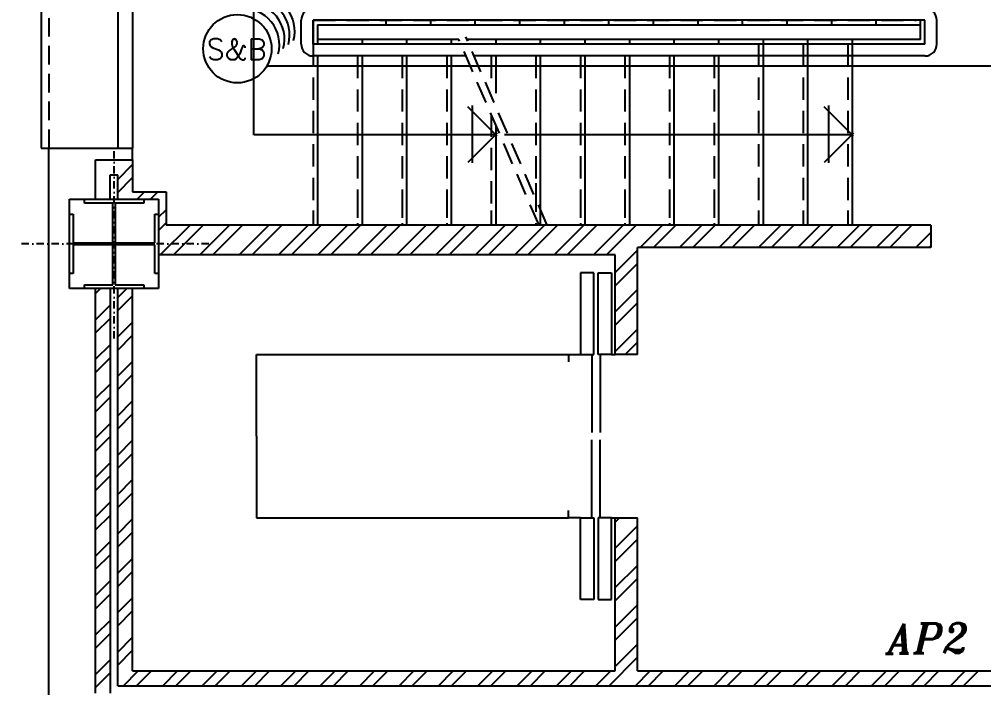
# Model space of a CAD drawing. Header units: inches. Extents: x 567429 to 582707, y 126347 to 133675.
# Drawn here: x 568029 to 568679, y 128041 to 128491 of the extents above; entities that cross this region are included whole.
import ezdxf
from ezdxf.enums import TextEntityAlignment as Align

# ---------------------------------------------------------------- set-up
doc = ezdxf.new("R2010")
doc.units = ezdxf.units.IN
doc.header["$MEASUREMENT"] = 0
for name, pattern in [('DASHDOT2', [0.5, 0.25, -0.125, 0, -0.125]), ('DASHED2', [0.375, 0.25, -0.125]), ('HIDDEN', [0.375, 0.25, -0.125])]:
    doc.linetypes.add(name, pattern=pattern)
for name, color, linetype in [('1', 15, 'Continuous'), ('2', 1, 'Continuous'), ('FIRE', 3, 'Continuous'), ('FIRE WIRE', 4, 'Continuous'), ('hatch lika', 1, 'Continuous'), ('nama', 2, 'Continuous'), ('nardeh', 2, 'Continuous'), ('PANEL', 3, 'Continuous'), ('pelle', 1, 'Continuous'), ('SOTOON', 2, 'Continuous'), ('wall lika', 1, 'Continuous'), ('win', 1, 'Continuous')]:
    doc.layers.add(name, color=color, linetype=linetype)
doc.styles.add('ITALICT', font='italict', dxfattribs={"height": 22.5})
doc.styles.add('ROMANS', font='romans.shx')

# ---------------------------------------------------------------- blocks, each defined once
blk = doc.blocks.new('AGIR')
at = {"layer": 'FIRE'}
blk.add_circle((0, 0), 22.99, dxfattribs=at)
at = {"layer": 'FIRE', "color": 4}
for centre in [(10.97, 9.12), (14.42, 11.83), (4.09, 2.73), (7.53, 6.41)]:
    blk.add_arc(centre, 24.24, 344.94455, 94.00932, dxfattribs=at)
at = {"layer": 'FIRE', "color": 2, "style": 'ROMANS'}
blk.add_text('S&B', height=14, dxfattribs=at).set_placement((-0.52, -0.4), align=Align.MIDDLE)

msp = doc.modelspace()

# ---------------------------------------------------------------- linework, layer by layer
at = {"layer": '1', "color": 15, "linetype": 'DASHED2', "ltscale": 60}
for p, q in [((568226.97, 128490.79), (568633, 128490.79)), ((568226.97, 128490.79), (568226.97, 128474.79)), ((568586.97, 128474.79), (568226.96, 128474.79)), ((568226.96, 128474.79), (568226.96, 128352.79)), ((568226.97, 128477.79), (568226.97, 128474.79)), ((568256.97, 128474.79), (568256.97, 128474.79)), ((568526.97, 128474.79), (568526.97, 128352.79)), ((568556.97, 128474.79), (568556.97, 128352.79)), ((568586.97, 128477.79), (568586.97, 128477.79)), ((568586.97, 128474.79), (568586.97, 128352.79)), ((568256.97, 128466.79), (568256.97, 128352.79)), ((568286.97, 128466.79), (568286.97, 128352.79)), ((568316.97, 128466.79), (568316.97, 128352.79)), ((568346.97, 128466.79), (568346.97, 128447.41)), ((568376.97, 128466.79), (568376.97, 128352.79)), ((568406.97, 128466.79), (568406.97, 128352.79)), ((568436.97, 128466.79), (568436.97, 128352.79)), ((568466.97, 128466.79), (568466.97, 128352.79)), ((568496.97, 128466.79), (568496.97, 128352.79)), ((568346.97, 128427.42), (568346.97, 128352.79)), ((568376.97, 128381.16), (568376.97, 128370.61)), ((568226.96, 128362.79), (568226.96, 128357.79)), ((568256.97, 128362.79), (568256.97, 128357.79)), ((568286.97, 128362.79), (568286.97, 128357.79)), ((568316.97, 128362.79), (568316.97, 128357.79)), ((568346.97, 128362.79), (568346.97, 128357.79)), ((568406.97, 128362.79), (568406.97, 128357.79)), ((568436.97, 128362.79), (568436.97, 128357.79)), ((568466.97, 128362.79), (568466.97, 128357.79)), ((568496.97, 128362.79), (568496.97, 128357.79)), ((568526.97, 128362.79), (568526.97, 128357.79)), ((568556.97, 128362.79), (568556.97, 128357.79)), ((568586.97, 128362.79), (568586.97, 128357.79))]:
    msp.add_line(p, q, dxfattribs=at)
at = {"layer": '2', "color": 15}
for p, q in [((568186.99, 128413.79), (568186.99, 128547.79)), ((568334.05, 128433.45), (568334.05, 128394.81)), ((568574.05, 128433.45), (568574.05, 128394.81)), ((568350.98, 128412.78), (568331.23, 128432.53)), ((568590.98, 128412.78), (568571.23, 128432.53)), ((568350.98, 128414.8), (568331.23, 128395.06)), ((568590.98, 128414.8), (568571.23, 128395.06)), ((568348.97, 128413.79), (568186.99, 128413.79)), ((568589.97, 128413.79), (568355.79, 128413.79)), ((568415.99, 128320.79), (568406.99, 128320.79)), ((568406.99, 128320.79), (568406.99, 128265.79)), ((568415.99, 128265.79), (568415.99, 128320.79)), ((568418.99, 128320.79), (568427.99, 128320.79)), ((568418.99, 128265.79), (568418.99, 128320.79)), ((568427.99, 128320.79), (568427.99, 128265.79)), ((568398.99, 128265.79), (568406.99, 128265.79)), ((568406.99, 128265.79), (568415.99, 128265.79)), ((568414.74, 128265.79), (568415.99, 128265.79)), ((568414.74, 128265.79), (568414.74, 128213.29)), ((568420.24, 128265.79), (568418.99, 128265.79)), ((568427.99, 128265.79), (568418.99, 128265.79)), ((568420.24, 128265.79), (568420.24, 128213.29)), ((568427.99, 128265.79), (568430.49, 128265.79)), ((568427.99, 128265.79), (568430.49, 128265.79)), ((568414.74, 128155.79), (568414.74, 128208.29)), ((568420.24, 128155.79), (568420.24, 128208.29)), ((568406.99, 128155.79), (568398.99, 128155.79)), ((568406.99, 128100.79), (568406.99, 128155.79)), ((568406.99, 128155.79), (568415.99, 128155.79)), ((568414.74, 128155.79), (568415.99, 128155.79)), ((568415.99, 128155.79), (568415.99, 128100.79)), ((568420.24, 128155.79), (568418.99, 128155.79)), ((568427.99, 128155.79), (568418.99, 128155.79)), ((568418.99, 128155.79), (568418.99, 128100.79)), ((568427.99, 128155.79), (568430.49, 128155.79)), ((568427.99, 128155.79), (568430.49, 128155.79)), ((568427.99, 128100.79), (568427.99, 128155.79)), ((568415.99, 128100.79), (568406.99, 128100.79)), ((568418.99, 128100.79), (568427.99, 128100.79))]:
    msp.add_line(p, q, dxfattribs=at)
at = {"layer": '2', "color": 15, "ltscale": 100}
for p, q in [((568229.97, 128487.79), (568636, 128487.79)), ((568229.97, 128487.79), (568229.97, 128477.79)), ((568276, 128490.79), (568276, 128487.79)), ((568306, 128490.79), (568306, 128487.79)), ((568336, 128490.79), (568336, 128487.79)), ((568366, 128490.79), (568366, 128487.79)), ((568396, 128490.79), (568396, 128487.79)), ((568426, 128490.79), (568426, 128487.79)), ((568456, 128490.79), (568456, 128487.79)), ((568486, 128490.79), (568486, 128487.79)), ((568516, 128490.79), (568516, 128487.79)), ((568546, 128490.79), (568546, 128487.79)), ((568576, 128490.79), (568576, 128487.79)), ((568606, 128490.79), (568606, 128487.79)), ((568636, 128487.79), (568636, 128490.79)), ((568636, 128477.79), (568636, 128487.79)), ((568325.2, 128477.79), (568229.96, 128477.79)), ((568229.96, 128477.79), (568229.96, 128474.79)), ((568325.2, 128474.79), (568229.96, 128474.79)), ((568259.97, 128477.79), (568259.97, 128474.79)), ((568289.97, 128477.79), (568289.97, 128474.79)), ((568319.97, 128477.79), (568319.97, 128474.79)), ((568636, 128477.79), (568330.7, 128477.79)), ((568349.97, 128477.79), (568349.97, 128474.79)), ((568379.97, 128477.79), (568379.97, 128474.79)), ((568409.97, 128477.79), (568409.97, 128474.79)), ((568439.97, 128477.79), (568439.97, 128474.79)), ((568469.97, 128477.79), (568469.97, 128474.79)), ((568499.97, 128477.79), (568499.97, 128474.79)), ((568529.97, 128477.79), (568529.97, 128352.79)), ((568559.97, 128477.79), (568559.97, 128352.79)), ((568589.97, 128477.79), (568589.97, 128352.79)), ((568229.96, 128466.79), (568229.96, 128352.79)), ((568259.97, 128466.79), (568259.97, 128352.79)), ((568289.97, 128466.79), (568289.97, 128352.79)), ((568319.97, 128466.79), (568319.97, 128352.79)), ((568349.97, 128466.79), (568349.97, 128441.81)), ((568379.97, 128466.79), (568379.97, 128352.79)), ((568409.97, 128466.79), (568409.97, 128352.79)), ((568439.97, 128466.79), (568439.97, 128352.79)), ((568469.97, 128466.79), (568469.97, 128352.79)), ((568499.97, 128466.79), (568499.97, 128352.79)), ((568349.97, 128420.48), (568349.97, 128352.79))]:
    msp.add_line(p, q, dxfattribs=at)
at = {"layer": '2', "color": 15, "ltscale": 2}
for p, q in [((568188.99, 128210.79), (568188.99, 128265.79)), ((568188.99, 128265.79), (568398.99, 128265.79)), ((568398.99, 128265.79), (568398.99, 128260.79)), ((568188.99, 128210.79), (568188.99, 128155.79)), ((568398.99, 128155.79), (568398.99, 128160.79)), ((568188.99, 128155.79), (568398.99, 128155.79))]:
    msp.add_line(p, q, dxfattribs=at)
at = {"layer": 'FIRE WIRE'}
msp.add_line((568195.85, 128460.04), (568736.02, 128460.04), dxfattribs=at)
at = {"layer": 'hatch lika', "color": 15}
for p, q in [((568095.49, 128383.71), (568105.49, 128393.71)), ((568095.49, 128374.87), (568105.49, 128384.87)), ((568108.58, 128370.29), (568113.58, 128375.29)), ((568117.42, 128370.29), (568122.42, 128375.29)), ((568122.99, 128358.18), (568127.99, 128363.18)), ((568122.99, 128349.34), (568127.99, 128354.34)), ((568124.11, 128332.79), (568144.11, 128352.79)), ((568132.95, 128332.79), (568152.95, 128352.79)), ((568150.63, 128332.79), (568170.63, 128352.79)), ((568159.47, 128332.79), (568179.47, 128352.79)), ((568177.15, 128332.79), (568197.15, 128352.79)), ((568185.99, 128332.79), (568205.99, 128352.79)), ((568203.66, 128332.79), (568223.66, 128352.79)), ((568212.5, 128332.79), (568232.5, 128352.79)), ((568230.18, 128332.79), (568250.18, 128352.79)), ((568239.02, 128332.79), (568259.02, 128352.79)), ((568256.7, 128332.79), (568276.7, 128352.79)), ((568265.54, 128332.79), (568285.54, 128352.79)), ((568283.21, 128332.79), (568303.21, 128352.79)), ((568292.05, 128332.79), (568312.05, 128352.79)), ((568309.73, 128332.79), (568329.73, 128352.79)), ((568318.57, 128332.79), (568338.57, 128352.79)), ((568336.25, 128332.79), (568356.25, 128352.79)), ((568345.09, 128332.79), (568365.09, 128352.79)), ((568362.76, 128332.79), (568382.76, 128352.79)), ((568371.6, 128332.79), (568391.6, 128352.79)), ((568389.28, 128332.79), (568409.28, 128352.79)), ((568398.12, 128332.79), (568418.12, 128352.79)), ((568415.8, 128332.79), (568435.8, 128352.79)), ((568424.64, 128332.79), (568444.64, 128352.79)), ((568447.31, 128337.79), (568462.31, 128352.79)), ((568456.15, 128337.79), (568471.15, 128352.79)), ((568473.83, 128337.79), (568488.83, 128352.79)), ((568482.67, 128337.79), (568497.67, 128352.79)), ((568500.35, 128337.79), (568515.35, 128352.79)), ((568509.18, 128337.79), (568524.18, 128352.79)), ((568526.86, 128337.79), (568541.86, 128352.79)), ((568535.7, 128337.79), (568550.7, 128352.79)), ((568553.38, 128337.79), (568568.38, 128352.79)), ((568562.22, 128337.79), (568577.22, 128352.79)), ((568579.9, 128337.79), (568594.9, 128352.79)), ((568588.73, 128337.79), (568603.73, 128352.79)), ((568606.41, 128337.79), (568621.41, 128352.79)), ((568615.25, 128337.79), (568630.25, 128352.79)), ((568632.93, 128337.79), (568642.99, 128347.85)), ((568641.77, 128337.79), (568642.99, 128339.01)), ((568430.49, 128320.96), (568445.49, 128335.96)), ((568430.49, 128312.12), (568445.49, 128327.12)), ((568080.44, 128306.8), (568083.94, 128310.29)), ((568095.49, 128304.16), (568101.61, 128310.29)), ((568095.49, 128295.32), (568105.49, 128305.32)), ((568430.49, 128294.45), (568445.49, 128309.45)), ((568080.44, 128289.12), (568090.49, 128299.16)), ((568430.49, 128285.61), (568445.49, 128300.61)), ((568080.44, 128280.28), (568090.49, 128290.32)), ((568095.49, 128277.64), (568105.49, 128287.64)), ((568095.49, 128268.81), (568105.49, 128278.81)), ((568430.49, 128267.93), (568445.49, 128282.93)), ((568080.44, 128262.6), (568090.49, 128272.64)), ((568437.18, 128265.79), (568445.49, 128274.09)), ((568080.44, 128253.76), (568090.49, 128263.81)), ((568095.49, 128251.13), (568105.49, 128261.13)), ((568095.49, 128242.29), (568105.49, 128252.29)), ((568080.44, 128236.09), (568090.49, 128246.13)), ((568080.44, 128227.25), (568090.49, 128237.29)), ((568095.49, 128224.61), (568105.49, 128234.61)), ((568095.49, 128215.77), (568105.49, 128225.77)), ((568080.44, 128209.57), (568090.49, 128219.61)), ((568080.44, 128200.73), (568090.49, 128210.77)), ((568095.49, 128198.09), (568105.49, 128208.09)), ((568095.49, 128189.26), (568105.49, 128199.26)), ((568080.44, 128183.05), (568090.49, 128193.09)), ((568080.44, 128174.21), (568090.49, 128184.26)), ((568095.49, 128171.58), (568105.49, 128181.58)), ((568095.49, 128162.74), (568105.49, 128172.74)), ((568080.44, 128156.54), (568090.49, 128166.58)), ((568080.44, 128147.7), (568090.49, 128157.74)), ((568095.49, 128145.06), (568105.49, 128155.06)), ((568430.49, 128153.02), (568433.25, 128155.79)), ((568430.49, 128135.35), (568445.49, 128150.35)), ((568095.49, 128136.22), (568105.49, 128146.22)), ((568430.49, 128126.51), (568445.49, 128141.51)), ((568080.44, 128130.02), (568090.49, 128140.06)), ((568080.44, 128121.18), (568090.49, 128131.22)), ((568095.49, 128118.55), (568105.49, 128128.55)), ((568430.49, 128108.83), (568445.49, 128123.83)), ((568095.49, 128109.71), (568105.49, 128119.71)), ((568080.44, 128103.5), (568090.49, 128113.55)), ((568430.49, 128099.99), (568445.49, 128114.99)), ((568080.44, 128094.66), (568090.49, 128104.71)), ((568095.49, 128092.03), (568105.49, 128102.03)), ((568430.49, 128082.31), (568445.49, 128097.31)), ((568095.49, 128083.19), (568105.49, 128093.19)), ((568080.44, 128076.99), (568090.49, 128087.03)), ((568430.49, 128073.47), (568445.49, 128088.48)), ((568080.44, 128068.15), (568090.49, 128078.19)), ((568095.49, 128065.51), (568105.49, 128075.51)), ((568430.49, 128055.8), (568445.49, 128070.8)), ((568095.49, 128056.67), (568105.49, 128066.67)), ((568080.44, 128050.47), (568090.49, 128060.51)), ((568426.32, 128042.79), (568445.49, 128061.96)), ((568080.44, 128041.63), (568090.49, 128051.67)), ((568099.28, 128042.79), (568109.28, 128052.79)), ((568108.12, 128042.79), (568118.12, 128052.79)), ((568125.8, 128042.79), (568135.8, 128052.79)), ((568134.64, 128042.79), (568144.64, 128052.79)), ((568152.31, 128042.79), (568162.31, 128052.79)), ((568161.15, 128042.79), (568171.15, 128052.79)), ((568178.83, 128042.79), (568188.83, 128052.79)), ((568187.67, 128042.79), (568197.67, 128052.79)), ((568205.35, 128042.79), (568215.35, 128052.79)), ((568214.18, 128042.79), (568224.18, 128052.79)), ((568231.86, 128042.79), (568241.86, 128052.79)), ((568240.7, 128042.79), (568250.7, 128052.79)), ((568258.38, 128042.79), (568268.38, 128052.79)), ((568267.22, 128042.79), (568277.22, 128052.79)), ((568284.9, 128042.79), (568294.9, 128052.79)), ((568293.73, 128042.79), (568303.73, 128052.79)), ((568311.41, 128042.79), (568321.41, 128052.79)), ((568320.25, 128042.79), (568330.25, 128052.79)), ((568337.93, 128042.79), (568347.93, 128052.79)), ((568346.77, 128042.79), (568356.77, 128052.79)), ((568364.44, 128042.79), (568374.44, 128052.79)), ((568373.28, 128042.79), (568383.28, 128052.79)), ((568390.96, 128042.79), (568400.96, 128052.79)), ((568399.8, 128042.79), (568409.8, 128052.79)), ((568417.48, 128042.79), (568427.48, 128052.79)), ((568443.99, 128042.79), (568453.99, 128052.79)), ((568452.83, 128042.79), (568462.83, 128052.79)), ((568470.51, 128042.79), (568480.51, 128052.79)), ((568479.35, 128042.79), (568489.35, 128052.79)), ((568497.03, 128042.79), (568507.03, 128052.79)), ((568505.87, 128042.79), (568515.87, 128052.79)), ((568523.54, 128042.79), (568533.54, 128052.79)), ((568532.38, 128042.79), (568542.38, 128052.79)), ((568550.06, 128042.79), (568560.06, 128052.79)), ((568558.9, 128042.79), (568568.9, 128052.79)), ((568576.58, 128042.79), (568586.58, 128052.79)), ((568585.42, 128042.79), (568595.42, 128052.79)), ((568603.09, 128042.79), (568613.09, 128052.79)), ((568611.93, 128042.79), (568621.93, 128052.79)), ((568629.61, 128042.79), (568639.61, 128052.79)), ((568638.45, 128042.79), (568648.45, 128052.79)), ((568656.13, 128042.79), (568666.13, 128052.79)), ((568664.97, 128042.79), (568674.97, 128052.79))]:
    msp.add_line(p, q, dxfattribs=at)
at = {"layer": 'nama', "color": 15}
for p, q in [((568048.99, 128404.79, 0), (568105.49, 128404.79, 0)), ((568048.99, 128019.79, 0), (568048.99, 128404.79, 0)), ((568105.49, 128396.79), (568105.49, 128404.79, 0))]:
    msp.add_line(p, q, dxfattribs=at)
at = {"layer": 'nardeh', "color": 15}
for p, q in [((568218.97, 128474.79), (568218.97, 128490.79)), ((568639, 128490.79), (568226.97, 128490.79)), ((568226.97, 128474.79), (568226.97, 128490.79)), ((568639, 128474.79), (568639, 128490.79)), ((568647, 128474.79), (568647, 128490.79)), ((568326.5, 128474.79), (568226.97, 128474.79)), ((568639, 128474.79), (568331.94, 128474.79)), ((568329.95, 128466.79), (568226.97, 128466.79)), ((568639, 128466.79), (568335.4, 128466.79))]:
    msp.add_line(p, q, dxfattribs=at)
for centre, start, end in [((568226.97, 128490.79, 0), 90, 180), ((568639, 128490.79), 0, 90), ((568226.97, 128474.79, 0), 180, 270), ((568639, 128474.79, 0), 270, 0)]:
    msp.add_arc(centre, 8, start, end, dxfattribs=at)
at = {"layer": 'pelle', "color": 15, "linetype": 'DASHED2', "ltscale": 60}
for p, q in [((568384.67, 128352.79), (568329.79, 128479.77)), ((568384.67, 128352.79), (568329.79, 128479.77)), ((568379.22, 128352.79), (568325.2, 128477.79)), ((568379.22, 128352.79), (568325.2, 128477.79))]:
    msp.add_line(p, q, dxfattribs=at)
at = {"layer": 'SOTOON', "color": 15, "linetype": 'DASHDOT2', "ltscale": 20}
for p, q in [((568092.99, 128276.46), (568092.99, 128404.12)), ((568092.99, 128276.46), (568092.99, 128404.12)), ((568092.99, 128276.46), (568092.99, 128404.12)), ((568156.82, 128340.29), (568029.16, 128340.29)), ((568156.82, 128340.29), (568029.16, 128340.29)), ((568156.82, 128340.29), (568029.16, 128340.29))]:
    msp.add_line(p, q, dxfattribs=at)
at = {"layer": 'SOTOON', "color": 15}
for p, q in [((568062.99, 128370.29), (568122.99, 128370.29)), ((568062.99, 128310.29), (568062.99, 128370.29)), ((568062.99, 128370.29), (568122.99, 128370.29)), ((568062.99, 128310.29), (568062.99, 128370.29)), ((568062.99, 128370.29), (568122.99, 128370.29)), ((568062.99, 128310.29), (568062.99, 128370.29)), ((568072.99, 128367.79), (568072.99, 128370.29)), ((568072.99, 128370.29), (568112.99, 128370.29)), ((568072.99, 128370.29), (568112.99, 128370.29)), ((568072.99, 128367.79), (568072.99, 128370.29)), ((568072.99, 128370.29), (568112.99, 128370.29)), ((568072.99, 128367.79), (568072.99, 128370.29)), ((568112.99, 128370.29), (568112.99, 128367.79)), ((568112.99, 128370.29), (568112.99, 128367.79)), ((568112.99, 128370.29), (568112.99, 128367.79)), ((568122.99, 128370.29), (568122.99, 128310.29)), ((568122.99, 128370.29), (568122.99, 128310.29)), ((568122.99, 128370.29), (568122.99, 128310.29)), ((568092.24, 128367.79), (568072.99, 128367.79)), ((568092.24, 128367.79), (568072.99, 128367.79)), ((568092.24, 128367.79), (568072.99, 128367.79)), ((568092.24, 128341.04), (568092.24, 128367.79)), ((568092.24, 128341.04), (568092.24, 128367.79)), ((568092.24, 128341.04), (568092.24, 128367.79)), ((568112.99, 128367.79), (568093.74, 128367.79)), ((568093.74, 128367.79), (568093.74, 128341.04)), ((568112.99, 128367.79), (568093.74, 128367.79)), ((568093.74, 128367.79), (568093.74, 128341.04)), ((568112.99, 128367.79), (568093.74, 128367.79)), ((568093.74, 128367.79), (568093.74, 128341.04)), ((568062.99, 128320.29), (568062.99, 128360.29)), ((568062.99, 128360.29), (568065.49, 128360.29)), ((568062.99, 128320.29), (568062.99, 128360.29)), ((568062.99, 128360.29), (568065.49, 128360.29)), ((568062.99, 128320.29), (568062.99, 128360.29)), ((568062.99, 128360.29), (568065.49, 128360.29)), ((568065.49, 128360.29), (568065.49, 128341.04)), ((568065.49, 128360.29), (568065.49, 128341.04)), ((568065.49, 128360.29), (568065.49, 128341.04)), ((568120.49, 128341.04), (568120.49, 128360.29)), ((568120.49, 128360.29), (568122.99, 128360.29)), ((568120.49, 128341.04), (568120.49, 128360.29)), ((568120.49, 128360.29), (568122.99, 128360.29)), ((568120.49, 128341.04), (568120.49, 128360.29)), ((568120.49, 128360.29), (568122.99, 128360.29)), ((568122.99, 128360.29), (568122.99, 128320.29)), ((568122.99, 128360.29), (568122.99, 128320.29)), ((568122.99, 128360.29), (568122.99, 128320.29)), ((568065.49, 128341.04), (568092.24, 128341.04)), ((568065.49, 128341.04), (568092.24, 128341.04)), ((568065.49, 128341.04), (568092.24, 128341.04)), ((568092.24, 128339.54), (568065.49, 128339.54)), ((568065.49, 128339.54), (568065.49, 128320.29)), ((568092.24, 128339.54), (568065.49, 128339.54)), ((568065.49, 128339.54), (568065.49, 128320.29)), ((568092.24, 128339.54), (568065.49, 128339.54)), ((568065.49, 128339.54), (568065.49, 128320.29)), ((568092.24, 128312.79), (568092.24, 128339.54)), ((568092.24, 128312.79), (568092.24, 128339.54)), ((568092.24, 128312.79), (568092.24, 128339.54)), ((568093.74, 128341.04), (568120.49, 128341.04)), ((568093.74, 128341.04), (568120.49, 128341.04)), ((568093.74, 128341.04), (568120.49, 128341.04)), ((568120.49, 128339.54), (568093.74, 128339.54)), ((568093.74, 128339.54), (568093.74, 128312.79)), ((568120.49, 128339.54), (568093.74, 128339.54)), ((568093.74, 128339.54), (568093.74, 128312.79)), ((568120.49, 128339.54), (568093.74, 128339.54)), ((568093.74, 128339.54), (568093.74, 128312.79)), ((568120.49, 128320.29), (568120.49, 128339.54)), ((568120.49, 128320.29), (568120.49, 128339.54)), ((568120.49, 128320.29), (568120.49, 128339.54)), ((568065.49, 128320.29), (568062.99, 128320.29)), ((568065.49, 128320.29), (568062.99, 128320.29)), ((568065.49, 128320.29), (568062.99, 128320.29)), ((568122.99, 128320.29), (568120.49, 128320.29)), ((568122.99, 128320.29), (568120.49, 128320.29)), ((568122.99, 128320.29), (568120.49, 128320.29)), ((568122.99, 128310.29), (568062.99, 128310.29)), ((568122.99, 128310.29), (568062.99, 128310.29)), ((568122.99, 128310.29), (568062.99, 128310.29)), ((568072.99, 128310.29), (568072.99, 128312.79)), ((568072.99, 128312.79), (568092.24, 128312.79)), ((568072.99, 128310.29), (568072.99, 128312.79)), ((568072.99, 128312.79), (568092.24, 128312.79)), ((568072.99, 128310.29), (568072.99, 128312.79)), ((568072.99, 128312.79), (568092.24, 128312.79)), ((568112.99, 128310.29), (568072.99, 128310.29)), ((568112.99, 128310.29), (568072.99, 128310.29)), ((568112.99, 128310.29), (568072.99, 128310.29)), ((568093.74, 128312.79), (568112.99, 128312.79)), ((568093.74, 128312.79), (568112.99, 128312.79)), ((568093.74, 128312.79), (568112.99, 128312.79)), ((568112.99, 128312.79), (568112.99, 128310.29)), ((568112.99, 128312.79), (568112.99, 128310.29)), ((568112.99, 128312.79), (568112.99, 128310.29))]:
    msp.add_line(p, q, dxfattribs=at)
at = {"layer": 'wall lika', "color": 15}
for p, q in [((568080.44, 128370.29, 0), (568080.44, 128396.79, 0)), ((568080.44, 128396.79, 0), (568105.49, 128396.79)), ((568105.49, 128396.79), (568105.49, 128375.29)), ((568090.44, 128370.29, 0), (568090.44, 128386.79, 0)), ((568090.44, 128386.79, 0), (568095.49, 128386.79)), ((568095.49, 128370.29), (568095.49, 128386.79)), ((568105.49, 128375.29), (568127.99, 128375.29)), ((568127.99, 128375.29), (568127.99, 128352.79)), ((568642.99, 128352.79), (568127.99, 128352.79)), ((568642.99, 128352.79), (568127.99, 128352.79)), ((568642.99, 128352.79), (568642.99, 128337.79)), ((568642.99, 128337.79), (568445.49, 128337.79)), ((568445.49, 128265.79), (568445.49, 128337.79)), ((568430.49, 128332.79), (568122.99, 128332.79)), ((568430.49, 128265.79), (568430.49, 128332.79)), ((568080.44, 128037.79, 0), (568080.44, 128310.29, 0)), ((568090.49, 128037.79), (568090.49, 128310.29)), ((568095.49, 128042.79), (568095.49, 128310.29)), ((568105.49, 128052.79), (568105.49, 128310.29)), ((568442.49, 128265.79), (568430.49, 128265.79)), ((568442.49, 128265.79), (568430.49, 128265.79)), ((568442.49, 128265.79), (568430.49, 128265.79)), ((568445.49, 128265.79), (568430.49, 128265.79)), ((568430.05, 128155.79), (568445.49, 128155.79)), ((568430.49, 128052.79), (568430.49, 128155.79)), ((568445.49, 128052.79), (568445.49, 128155.79)), ((568105.49, 128052.79), (568430.49, 128052.79)), ((568445.49, 128052.79), (568722.99, 128052.79)), ((568095.49, 128042.79, 0), (568712.99, 128042.79, 0))]:
    msp.add_line(p, q, dxfattribs=at)
at = {"layer": 'win', "color": 15}
for p, q in [((568043.99, 128604.79, 0), (568043.99, 128404.79, 0)), ((568095.49, 128604.79, 0), (568095.49, 128404.79, 0)), ((568105.49, 128604.79, 0), (568105.49, 128404.79, 0)), ((568105.49, 128604.79, 0), (568105.49, 128404.79, 0)), ((568043.99, 128404.79, 0), (568048.94, 128404.79, 0))]:
    msp.add_line(p, q, dxfattribs=at)
at = {"layer": 'win', "color": 15, "linetype": 'HIDDEN', "ltscale": 50}
msp.add_line((568048.99, 128604.79, 0), (568048.99, 128404.79, 0), dxfattribs=at)

# ---------------------------------------------------------------- block references
at = {"layer": 'FIRE'}
msp.add_blockref('AGIR', (568176.01, 128471.67), dxfattribs=at)

# ---------------------------------------------------------------- texts
at = {"layer": 'PANEL', "color": 2, "linetype": 'Continuous', "style": 'ITALICT'}
msp.add_text('AP2', height=20, rotation=0.72866, dxfattribs=at).set_placement((568614.2, 128064.34, 0))

doc.saveas('drawing.dxf')
